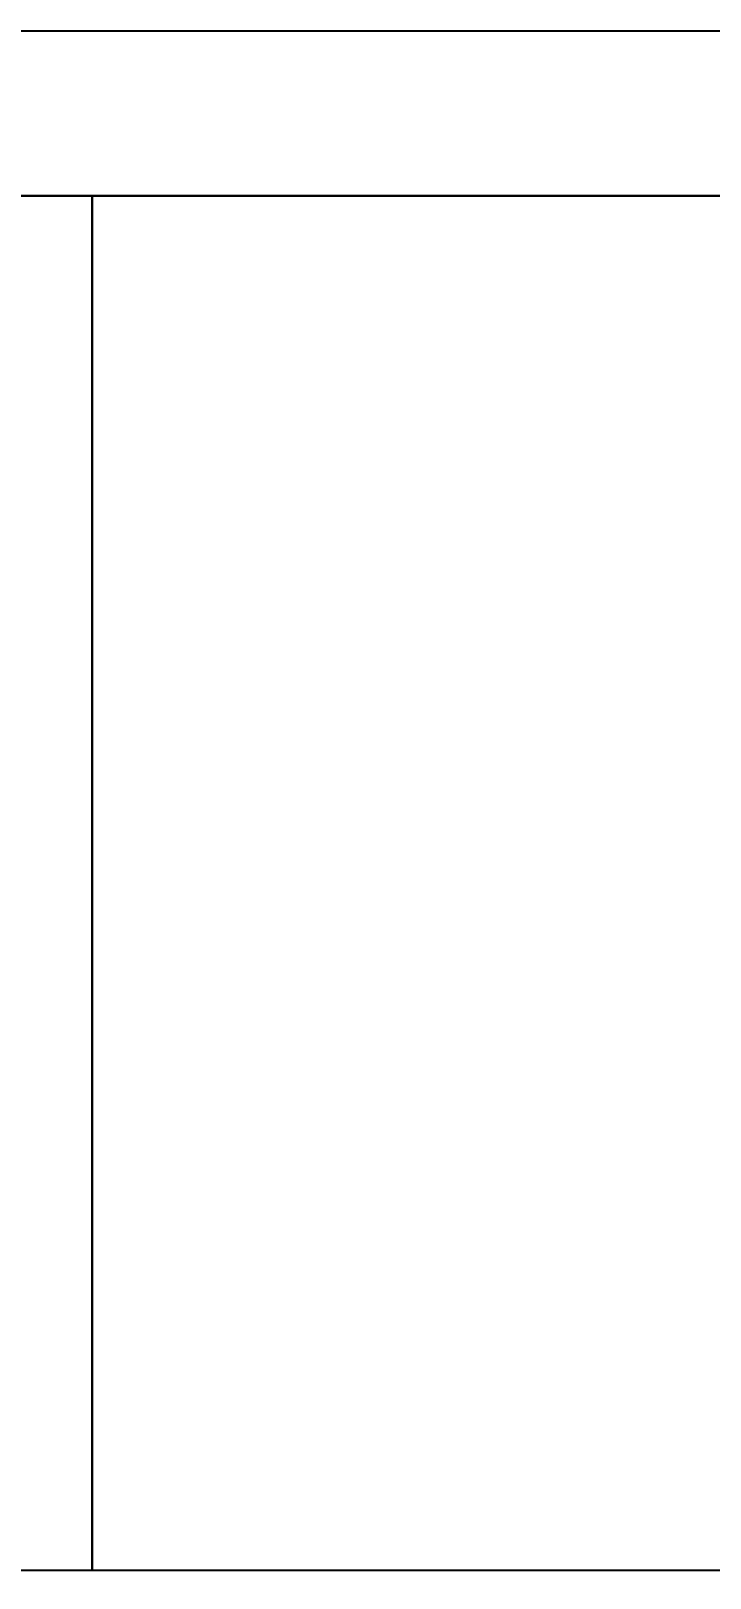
# Model space of a CAD drawing. Header units: millimetres. Extents: x -973 to 28250, y -35942 to 8545.
# Drawn here: x 5009 to 6244, y -34514 to -31700 of the extents above; entities that cross this region are included whole.
import ezdxf

# ---------------------------------------------------------------- set-up
doc = ezdxf.new("R2010")
doc.units = ezdxf.units.MM
for name, color, linetype in [('R02_DUVAR', 7, 'Continuous'), ('R02_KOT', 4, 'Continuous'), ('R02_OLCU', 4, 'Continuous')]:
    doc.layers.add(name, color=color, linetype=linetype)
doc.styles.get("Standard").update_dxf_attribs({"font": 'Arial.ttf'})
doc.dimstyles.new('ISO-25', dxfattribs={"dimtxt": 12, "dimasz": 3, "dimexe": 1.25, "dimexo": 0.625, "dimgap": 4, "dimtad": 1, "dimtxsty": 'Standard', "dimcen": 2.5, "dimadec": 0, "dimazin": 0, "dimtfac": 1, "dimtmove": 0, "dimatfit": 3, "dimfxl": 1, "dimarcsym": 0})

# ---------------------------------------------------------------- blocks, each defined once
blk = doc.blocks.new('*D356')
at = {"layer": 'Defpoints', "color": 0, "transparency": 16777216}
for p in [(0, -34500), (12500, -34500), (12500, -35100)]:
    blk.add_point(p, dxfattribs=at)
at = {"layer": 'R02_OLCU', "color": 4, "lineweight": -2, "transparency": 16777216}
for p, q in [((0, -34560), (0, -35145)), ((12500, -34560), (12500, -35145)), ((80, -35100), (12420, -35100))]:
    blk.add_line(p, q, dxfattribs=at)
at = {"layer": 'R02_OLCU', "color": 4, "transparency": 16777216}
for points in [[(80, -35086.7), (80, -35113.3), (0, -35100)], [(12420, -35086.7), (12420, -35113.3), (12500, -35100)]]:
    blk.add_solid(points, dxfattribs=at)
at = {"layer": 'R02_OLCU', "color": 4, "transparency": 16777216, "insert": (6250, -34998.8), "char_height": 110, "attachment_point": 5}
blk.add_mtext('12500', dxfattribs=at)

msp = doc.modelspace()

# ---------------------------------------------------------------- linework, layer by layer
at = {"layer": 'R02_DUVAR'}
for points in [[(3865, -34500), (5120, -34500), (5120, -32000), (3865, -32000)], [(5120, -34500), (6375, -34500), (6375, -32000), (5120, -32000)]]:
    msp.add_lwpolyline(points, close=True, dxfattribs=at)
at = {"layer": 'R02_KOT'}
for p, q in [((0, -31700), (12500, -31700)), ((0, -32000), (12500, -32000)), ((0, -34500), (12500, -34500))]:
    msp.add_line(p, q, dxfattribs=at)

# ---------------------------------------------------------------- dimensions: what is measured, and where the dimension line sits
at = {"layer": 'R02_OLCU'}
dim = msp.add_linear_dim(base=(12500, -35100), p1=(0, -34500), p2=(12500, -34500), dimstyle='ISO-25', override={"dimtxt": 110, "dimasz": 80, "dimexe": 45, "dimexo": 60, "dimgap": 45, "dimdec": 1, "dimclrd": 4, "dimclre": 4, "dimclrt": 4, "dimtix": 1, "dimatfit": 1}, dxfattribs=at)
dim.commit()
dim.dimension.update_dxf_attribs({"geometry": '*D356', "text_midpoint": (6250, -34998.84)})

doc.saveas('drawing.dxf')
